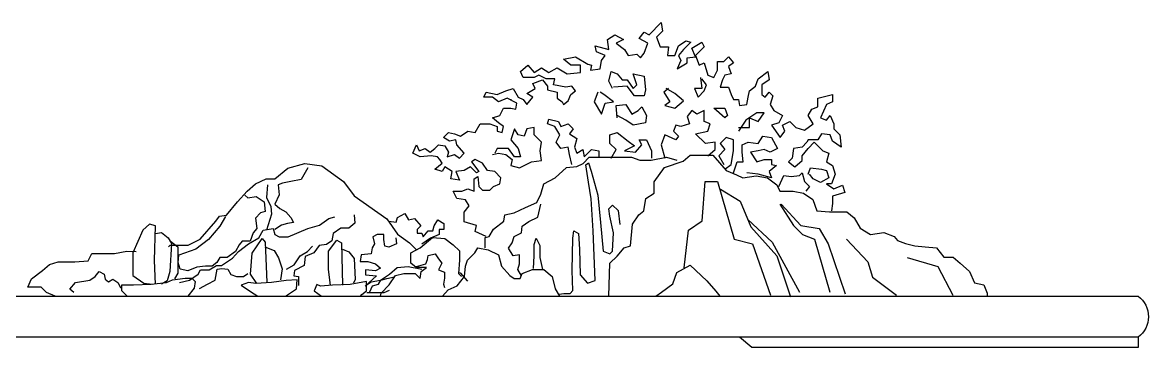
# Model space of a CAD drawing. Extents: x 36 to 981, y 1591 to 2057.
# Drawn here: x 463 to 981, y 1591 to 1740 of the extents above; entities that cross this region are included whole.
import ezdxf

# ---------------------------------------------------------------- set-up
doc = ezdxf.new("R2010")
doc.units = 0
doc.header["$LTSCALE"] = 0.9
doc.header["$MEASUREMENT"] = 0
doc.header["$PDSIZE"] = 15
for name, color, linetype in [('2', 2, 'CONTINUOUS'), ('3', 3, 'CONTINUOUS'), ('4', 4, 'CONTINUOUS')]:
    doc.layers.add(name, color=color, linetype=linetype)

msp = doc.modelspace()

# ---------------------------------------------------------------- linework, layer by layer
at = {"layer": '2'}
msp.add_lwpolyline([(976.5, 1614.2, -0.5), (976.5, 1595.3), (40.95, 1595.3, -0.5), (40.95, 1614.2)], format="xyb", close=True, dxfattribs=at)
msp.add_lwpolyline([(976.5, 1595.3), (976.5, 1590.58), (798.86, 1590.58), (793.18, 1595.3)], dxfattribs=at)
at = {"layer": '3'}
for points in [[(676.72, 1641.65), (671.66, 1643.9), (672.22, 1646.72), (666.59, 1648.4), (666.59, 1652.9), (668.84, 1655.71), (667.15, 1658.53), (663.21, 1659.09), (661.53, 1662.46), (665.47, 1662.46), (668.28, 1663.59), (671.09, 1662.46), (671.09, 1668.09), (672.78, 1669.21), (673.34, 1664.71), (675.03, 1663.02), (678.41, 1663.02), (680.1, 1664.71), (682.91, 1665.84), (683.47, 1668.65), (680.66, 1671.46), (677.28, 1672.02), (675.03, 1675.4), (671.66, 1677.08), (669.97, 1675.96), (673.34, 1671.46), (672.22, 1670.9), (669.41, 1673.71), (666.59, 1672.02), (662.65, 1671.46), (664.34, 1667.52), (660.4, 1668.09), (660.96, 1671.46), (657.59, 1673.71), (656.46, 1671.46), (653.08, 1672.58), (656.46, 1675.4), (655.34, 1677.08), (654.21, 1678.21), (651.4, 1678.77), (646.33, 1678.21), (642.95, 1679.9), (644.64, 1683.83), (645.77, 1681.02), (648.58, 1682.15), (650.83, 1680.46), (653.08, 1682.15), (654.77, 1683.83), (657.59, 1683.27), (659.28, 1680.46), (658.71, 1678.21), (662.09, 1679.33), (664.34, 1677.65), (666.59, 1679.9), (663.21, 1683.83), (662.65, 1686.08), (659.84, 1685.52), (657.02, 1687.21), (659.28, 1689.46), (662.09, 1688.89), (664.9, 1687.77), (668.28, 1690.02), (671.66, 1689.46), (673.91, 1693.39), (678.41, 1693.39), (681.79, 1692.27), (681.79, 1690.02), (684.04, 1689.46), (684.6, 1692.27), (682.35, 1693.96), (679.54, 1696.2), (682.91, 1697.33), (684.6, 1700.7), (687.98, 1700.7), (690.23, 1700.14), (690.79, 1702.95), (686.29, 1705.2), (682.35, 1703.52), (679.54, 1705.77), (675.6, 1705.77), (676.72, 1708.01), (681.79, 1706.89), (685.73, 1708.58), (689.1, 1709.7), (691.35, 1705.77), (693.6, 1704.64), (695.29, 1702.39), (698.11, 1705.77), (695.29, 1707.45), (699.23, 1709.7), (698.11, 1711.95), (702.61, 1713.64), (704.86, 1710.83), (704.86, 1709.14), (709.36, 1708.01), (709.36, 1705.2), (711.61, 1703.52), (712.18, 1702.39), (714.43, 1704.08), (715.55, 1706.89), (717.8, 1708.58), (716.12, 1710.83), (713.3, 1710.26), (707.67, 1711.39), (708.24, 1714.2), (704.3, 1714.2), (700.92, 1715.89), (698.67, 1714.76), (693.6, 1714.76), (692.48, 1717.58), (695.86, 1720.39), (698.67, 1717.01), (702.05, 1719.26), (705.42, 1717.01), (709.36, 1719.26), (713.86, 1716.45), (720.06, 1717.01), (720.06, 1720.39), (715.55, 1720.39), (712.18, 1723.2), (717.8, 1724.32), (723.43, 1720.95), (725.12, 1720.39), (724.56, 1718.14), (729.06, 1718.7), (729.62, 1722.64), (731.31, 1724.89), (727.37, 1726.57), (726.81, 1729.39), (733, 1727.7), (732.44, 1732.2), (735.81, 1734.45), (739.75, 1732.2), (736.38, 1730.51), (740.31, 1727.7), (742, 1724.89), (745.94, 1725.45), (747.63, 1723.76), (749.32, 1726.01), (751.01, 1730.51), (747.07, 1732.76), (749.32, 1735.57), (751.57, 1734.45), (757.2, 1740.07), (757.76, 1736.13), (754.95, 1733.32), (756.64, 1728.82), (760.57, 1728.82), (760.01, 1724.89), (763.39, 1724.89), (765.08, 1729.39), (768.45, 1731.63), (770.7, 1731.07), (767.33, 1727.7), (765.08, 1724.89), (766.2, 1722.64), (764.51, 1718.7), (769.02, 1721.51), (769.02, 1723.76), (772.96, 1724.32), (771.27, 1728.26), (775.77, 1731.07), (776.9, 1728.82), (772.96, 1724.89), (774.64, 1720.39), (776.9, 1721.51), (778.58, 1715.89), (781.4, 1714.76), (783.09, 1718.14), (783.09, 1722.07), (785.9, 1722.07), (788.15, 1724.32), (790.4, 1721.51), (788.15, 1719.82), (789.28, 1716.45), (786.46, 1715.89), (785.34, 1713.64), (784.21, 1710.26), (788.15, 1710.26), (789.28, 1706.89), (790.4, 1704.64), (792.65, 1704.64), (793.22, 1701.83), (796.59, 1702.39), (797.16, 1705.77), (797.72, 1708.58), (800.53, 1710.83), (801.66, 1714.2), (806.16, 1717.58), (806.72, 1713.64), (803.35, 1711.39), (803.35, 1706.89), (805.03, 1705.77), (806.72, 1708.01), (808.41, 1706.33), (807.29, 1702.39), (808.97, 1699.58), (812.91, 1697.33), (811.22, 1693.96), (807.85, 1692.83), (811.79, 1687.21), (814.04, 1690.02), (812.91, 1692.83), (816.29, 1694.52), (819.1, 1691.71), (823.04, 1690.58), (826.98, 1693.39), (824.73, 1697.33), (826.42, 1700.14), (829.23, 1701.27), (829.23, 1705.2), (835.99, 1706.89), (835.99, 1703.52), (833.17, 1702.39), (830.36, 1696.2), (833.17, 1695.08), (834.86, 1697.33), (836.55, 1693.39), (836.55, 1691.14), (839.36, 1688.33), (839.93, 1682.71), (835.99, 1685.52), (834.86, 1688.33), (830.92, 1688.89), (829.23, 1686.08), (824.73, 1686.08), (824.17, 1684.96), (821.92, 1682.71), (817.98, 1682.15), (817.42, 1677.65), (815.73, 1675.96), (818.54, 1673.71), (821.92, 1676.52), (821.92, 1678.77), (824.73, 1682.15), (827.55, 1684.96), (829.8, 1682.71), (831.48, 1681.02), (834.3, 1679.9), (833.17, 1675.96), (835.99, 1674.27), (837.11, 1670.34), (835.42, 1665.84), (833.17, 1665.84), (836.55, 1663.59), (840.49, 1665.27), (841.61, 1661.9), (835.99, 1660.21), (835.99, 1656.84), (835.42, 1653.46)], [(734.69, 1709.7), (733, 1713.08), (734.12, 1717.58), (736.94, 1716.45), (739.19, 1713.64), (741.44, 1713.64), (744.25, 1709.7), (745.94, 1711.39), (744.25, 1716.45), (749.32, 1715.33), (749.88, 1709.14), (749.32, 1706.33), (744.82, 1706.33), (741.44, 1710.83), (735.25, 1710.26)], [(775.21, 1714.76), (775.77, 1709.7), (772.39, 1709.7), (774.08, 1705.77), (776.9, 1708.58), (778.02, 1711.39), (775.77, 1714.2)], [(760.57, 1709.7), (758.32, 1708.01), (761.14, 1703.52), (758.89, 1701.83), (763.39, 1700.7), (767.33, 1704.08), (763.39, 1707.45), (759.45, 1709.7)], [(727.93, 1708.01), (726.25, 1703.52), (729.62, 1697.89), (731.31, 1702.95), (735.25, 1703.52), (730.75, 1706.89), (729.06, 1708.01)], [(736.94, 1696.2), (736.38, 1701.83), (740.88, 1702.39), (743.69, 1697.89), (746.51, 1699.58), (748.19, 1701.27), (750.44, 1697.33), (749.88, 1693.96), (744.25, 1692.83), (740.88, 1695.08), (736.94, 1697.33)], [(778.58, 1678.77), (781.96, 1681.58), (781.96, 1684.96), (777.46, 1684.39), (772.96, 1688.89), (778.58, 1690.02), (779.71, 1693.39), (776.9, 1694.52), (776.9, 1699.58), (773.52, 1697.89), (771.27, 1699.58), (769.02, 1696.77), (770.14, 1693.39), (766.2, 1692.27), (763.95, 1692.83), (762.83, 1690.02), (765.08, 1687.77), (763.95, 1686.08), (758.89, 1688.33), (757.2, 1683.83), (758.89, 1677.65)], [(781.96, 1700.7), (786.46, 1700.7), (787.59, 1697.33), (786.46, 1696.2), (781.4, 1700.7)], [(792.65, 1691.71), (797.72, 1691.71), (797.72, 1696.2), (801.66, 1694.52), (804.47, 1698.45), (801.09, 1698.45), (796.03, 1695.08), (792.65, 1690.02)], [(716.12, 1674.83), (714.99, 1679.33), (714.43, 1682.71), (711.05, 1682.15), (708.8, 1684.96), (710.49, 1688.33), (708.24, 1692.27), (704.86, 1693.39), (705.42, 1695.64), (709.93, 1694.52), (711.05, 1692.27), (714.43, 1693.39), (716.68, 1691.14), (714.99, 1688.89), (718.37, 1686.64), (717.24, 1682.71), (718.37, 1679.9), (721.18, 1681.58), (721.74, 1678.21), (725.12, 1681.58), (728.5, 1681.02), (728.5, 1678.21)], [(679.54, 1679.33), (682.35, 1679.9), (685.73, 1679.33), (688.54, 1677.08), (687.98, 1674.27), (691.92, 1673.15), (697.54, 1675.96), (702.05, 1676.52), (701.48, 1681.02), (702.05, 1684.96), (698.67, 1688.33), (698.67, 1691.71), (695.29, 1691.14), (694.17, 1687.77), (691.35, 1688.33), (689.67, 1691.14), (687.98, 1686.08), (691.35, 1682.15), (692.48, 1678.21), (689.67, 1678.21), (686.85, 1682.15), (681.79, 1682.15), (680.66, 1679.9)], [(734.12, 1677.65), (736.38, 1681.58), (733.56, 1684.39), (733.56, 1688.33), (736.94, 1689.46), (742, 1685.52), (744.82, 1683.27), (740.31, 1681.02), (745.38, 1680.46), (748.19, 1683.83), (747.07, 1686.08), (750.44, 1686.08), (752.7, 1681.02), (752.7, 1677.65)], [(786.46, 1672.58), (789.28, 1674.83), (790.4, 1681.02), (790.4, 1686.08), (787.03, 1687.21), (784.21, 1684.39), (786.46, 1681.58), (783.65, 1678.77), (785.9, 1674.83)], [(790.4, 1670.9), (792.09, 1675.96), (794.9, 1675.96), (794.34, 1680.46), (794.34, 1683.83), (797.16, 1684.96), (801.66, 1684.39), (803.91, 1687.77), (807.85, 1687.21), (810.66, 1682.15), (807.29, 1680.46), (804.47, 1681.58), (801.66, 1681.02), (798.28, 1680.46), (801.09, 1675.96), (804.47, 1677.08), (807.85, 1677.08), (807.85, 1674.83), (810.1, 1674.27), (806.72, 1671.46), (807.85, 1668.65), (801.66, 1670.34), (796.59, 1670.9)], [(594.61, 1673.21), (591.51, 1667.78), (586.85, 1667.01), (582.97, 1666.23), (581.03, 1665.46), (581.41, 1660.8), (579.47, 1656.53), (581.8, 1654.59), (584.52, 1653.04), (586.85, 1650.33), (588.01, 1648), (585.3, 1647.61), (582.58, 1646.84), (579.47, 1644.9)], [(710.21, 1615.06), (712.32, 1615.48), (715.28, 1615.48), (716.55, 1616.75), (716.13, 1626.05), (716.55, 1640.85), (716.98, 1644.23), (719.09, 1642.96), (719.51, 1635.77), (719.94, 1623.94), (723.32, 1620.13), (726.71, 1621.4), (725.86, 1644.23), (725.01, 1659.03), (723.74, 1666.64), (722.48, 1674.67), (723.74, 1675.51), (725.01, 1671.71), (727.98, 1660.72), (729.24, 1648.03), (730.51, 1634.93), (733.48, 1633.66), (734.74, 1634.93), (735.17, 1643.38), (733.48, 1650.99), (733.05, 1654.38), (734.74, 1656.07), (737.28, 1653.53), (738.13, 1647.19)], [(824.73, 1670.34), (825.86, 1673.15), (830.92, 1672.58), (833.17, 1672.02), (834.3, 1668.65), (830.36, 1666.4), (826.98, 1668.09), (825.29, 1670.34)], [(811.22, 1664.71), (813.48, 1669.77), (816.85, 1669.21), (820.79, 1669.77), (821.92, 1670.9), (823.04, 1666.96), (825.29, 1664.71), (823.61, 1662.46)], [(767.64, 1627.17), (769.74, 1644.61), (776.02, 1648.8), (777.42, 1666.95), (783.01, 1666.95), (790.69, 1640.43), (799.07, 1638.33), (807.45, 1614.6)], [(784.4, 1663.46), (793.48, 1657.88), (798.37, 1646.01), (810.25, 1632.75), (816.53, 1613.9)], [(565.75, 1660.72), (567.12, 1659.35), (570.88, 1660.04), (574.64, 1657.65), (574.98, 1653.21), (572.93, 1652.52), (570.54, 1650.13), (571.22, 1645.35), (569.51, 1643.3), (568.14, 1639.54), (564.38, 1639.54), (563.02, 1637.83), (561.31, 1634.76), (557.55, 1632.03), (554.13, 1632.03), (552.76, 1629.63), (550.71, 1627.93), (547.63, 1627.93), (543.53, 1627.59), (539.43, 1625.88), (536.01, 1626.56), (534.99, 1629.63), (535.33, 1633.05), (534.67, 1632.98)], [(631.92, 1648.76), (635.3, 1648.2), (635.86, 1650.45), (639.24, 1652.14), (640.92, 1649.33), (643.74, 1649.89), (646.55, 1646.52), (644.86, 1644.83), (644.86, 1643.14), (647.11, 1643.14), (647.68, 1641.45), (649.93, 1644.27), (652.18, 1644.27), (652.74, 1646.52), (654.43, 1649.33), (657.24, 1647.64), (657.24, 1644.83), (654.99, 1644.83), (654.99, 1642.58), (651.05, 1640.89), (647.11, 1638.08)], [(692.86, 1623.51), (691.17, 1626.47), (692.02, 1629.01), (692.02, 1633.24), (689.05, 1632.81), (686.94, 1636.2), (688.63, 1638.73), (689.48, 1641.69), (692.86, 1643.38), (693.28, 1646.34), (696.25, 1648.46), (700.48, 1650.57), (701.75, 1656.49)], [(811.64, 1656.48), (817.93, 1646.71), (822.12, 1642.52), (827.71, 1640.43), (834.69, 1616)], [(812.34, 1656.48), (821.42, 1646.71), (829.8, 1645.31), (833.99, 1638.33), (841.68, 1615.3)], [(524.6, 1619.74), (524.21, 1630.61), (524.6, 1646.51), (521.88, 1647.29), (518.78, 1644.57), (514.12, 1634.1), (514.12, 1623.62), (519.16, 1620.13), (523.05, 1619.74)], [(535.61, 1620.46), (540.27, 1621.62), (544.15, 1624.34), (545.31, 1626.28), (549.2, 1626.28), (552.69, 1628.22), (555.02, 1628.22), (560.06, 1631.71), (562.78, 1634.81), (567.44, 1638.3), (572.1, 1641.02), (574.04, 1644.51), (578.7, 1645.28), (579.47, 1642.57), (581.41, 1641.41), (585.68, 1641.41), (594.61, 1645.28), (600.05, 1646.84), (604.32, 1649.94), (607.03, 1650.72)], [(796.98, 1649.5), (808.15, 1639.03), (820.72, 1616)], [(524.6, 1643.02), (527.32, 1643.41), (530.42, 1641.08), (531.97, 1638.36), (531.2, 1625.56), (530.03, 1621.3), (527.32, 1619.74)], [(635.08, 1641.03), (635.47, 1638.31), (631.97, 1636.76), (630.03, 1637.15), (629.64, 1640.25), (629.64, 1642.58), (626.54, 1642.58), (624.6, 1641.42), (625.37, 1638.31), (624.21, 1636.38), (623.82, 1633.66), (619.16, 1633.27), (618.77, 1630.17), (622.27, 1630.17), (625.76, 1629), (628.09, 1627.07), (625.76, 1625.9), (621.1, 1626.29), (621.1, 1623.96), (626.15, 1623.57), (621.1, 1618.92)], [(571.17, 1620.08), (568.21, 1624.31), (569.06, 1634.03), (573.71, 1640.79), (574.98, 1639.1), (575.82, 1620.5)], [(574.87, 1636.94), (579.1, 1635.25), (581.21, 1631.87), (582.91, 1626.8), (582.06, 1621.72)], [(605.02, 1619.3), (604.17, 1626.49), (604.17, 1634.94), (607.98, 1640.01), (610.09, 1638.75), (610.52, 1619.3)], [(698.36, 1626.9), (698.78, 1632.81), (698.78, 1637.89), (699.63, 1640.85), (701.32, 1637.47), (701.32, 1631.97), (702.59, 1626.47)], [(842.37, 1640.43), (852.15, 1629.96), (854.25, 1622.98), (865.42, 1614.6)], [(610.52, 1635.79), (613.48, 1634.52), (616.02, 1631.56), (616.44, 1621.84), (615.59, 1620.14)], [(870.31, 1632.05), (884.28, 1627.86), (891.27, 1614.6)]]:
    msp.add_lwpolyline(points, dxfattribs=at)
msp.add_point((687.99, 1704.47), dxfattribs=at)
at = {"layer": '4'}
for points in [[(676.19, 1636.45), (676.19, 1641.19), (678.08, 1641.66), (679.98, 1644.97), (684.72, 1648.76), (685.19, 1651.6), (689.46, 1652.55), (694.67, 1654.92), (699.88, 1657.29), (701.78, 1661.08), (703.2, 1665.81), (708.41, 1668.65), (713.63, 1673.39), (718.36, 1673.86), (721.21, 1675.28), (724.05, 1678.12), (728.32, 1678.12), (733.06, 1678.12), (743.48, 1678.12), (747.27, 1676.7), (752.48, 1676.7), (759.59, 1678.12), (764.33, 1676.7)], [(733.11, 1614.2), (733.53, 1629.35), (736.85, 1632.66), (740.16, 1636.45), (743.01, 1637.4), (743.95, 1647.34), (746.8, 1651.6), (749.17, 1653.5), (750.12, 1659.18), (753.91, 1661.55), (753.91, 1666.76), (758.65, 1673.39), (767.18, 1676.23), (770.49, 1679.07), (780.92, 1679.07), (787.08, 1671.97), (791.82, 1670.07), (794.66, 1668.65), (800.82, 1669.6), (806.03, 1668.65), (810.3, 1665.34), (811.72, 1662.5), (817.88, 1662.5), (822.62, 1661.55), (826.89, 1658.71), (828.78, 1653.5), (834.47, 1653.03), (842.52, 1653.03), (845.84, 1650.18), (848.69, 1645.45), (853.42, 1642.61), (859.58, 1643.55), (864.32, 1641.66), (865.75, 1639.77), (869.54, 1638.35), (873.8, 1637.4), (878.54, 1636.92), (883.75, 1636.45), (887.07, 1632.19), (891.34, 1632.19), (894.65, 1629.35), (898.92, 1625.56), (901.29, 1620.35), (905.55, 1619.4), (906.97, 1615.61), (907.06, 1614.2)], [(530.54, 1636.94), (531.27, 1637.66), (539.57, 1637.66), (545.1, 1640.43), (552.3, 1648.73), (553.96, 1650.94), (557.28, 1651.49), (562.27, 1657.58), (566.69, 1662.56), (570.57, 1665.87), (575.55, 1668.09), (579.43, 1668.09), (585.52, 1673.07), (593.27, 1675.28), (601.02, 1674.17), (610.98, 1666.98), (615.96, 1660.34), (630.91, 1649.83), (635.89, 1642.64), (641.43, 1638.77), (644.67, 1635.53)], [(576.07, 1665.47), (575.69, 1659.65), (577.63, 1655.38), (578.01, 1651.89), (575.69, 1644.52)], [(556.86, 1650.81), (554.13, 1646.37), (549, 1640.22), (543.19, 1635.78), (535.33, 1633.05)], [(615.93, 1651.55), (616.27, 1647.79), (613.53, 1645.4), (609.77, 1645.4), (606.35, 1643.01), (605.67, 1639.6), (603.28, 1637.89), (599.86, 1637.55), (597.47, 1634.13), (593.37, 1632.42), (593.02, 1628.32), (588.58, 1625.93), (588.24, 1623.54), (590.29, 1623.2), (590.29, 1619.1)], [(531.44, 1639.55), (534.93, 1636.84), (534.93, 1628.69), (534.93, 1624.81), (533.38, 1622.1)], [(584.89, 1626.56), (588.31, 1628.61), (591.05, 1632.71), (594.47, 1634.76), (596.86, 1637.15)], [(628.04, 1614.2), (628.33, 1615.61), (632.12, 1619.4), (634.96, 1623.66), (638.75, 1624.61), (643.96, 1624.61), (646.33, 1622.24), (646.81, 1625.56), (649.18, 1627.45), (644.44, 1627.45), (642.07, 1629.35), (642.07, 1634.08), (646.33, 1636.45), (652.02, 1641.19), (657.71, 1640.71), (661.5, 1637.87), (664.34, 1635.03), (664.34, 1630.77), (663.87, 1624.61), (665.29, 1623.19)], [(656.65, 1614.2), (659.13, 1617.03), (663.39, 1618.93), (666.71, 1623.19), (667.18, 1627.93), (668.13, 1630.77), (671.45, 1634.08), (672.87, 1636.45), (677.61, 1635.5), (682.35, 1633.14), (683.77, 1627.93), (687.56, 1623.66), (689.46, 1622.24), (692.3, 1622.24), (693.25, 1624.61), (697.99, 1626.51), (703.2, 1626.51), (706.99, 1623.19), (708.41, 1617.51), (710.4, 1614.2)], [(478.5, 1614.2), (474.43, 1615.9), (472.03, 1618.3), (465.94, 1618.3), (467.6, 1622.17), (472.59, 1626.04), (475.91, 1628.81), (479.78, 1629.92), (487.53, 1629.92), (493.62, 1630.47), (495.28, 1633.79), (505.8, 1633.79), (511.34, 1634.9), (515.64, 1634.66)], [(644.62, 1627.89), (648.89, 1629.05), (649.67, 1630.99), (650.06, 1632.93), (653.16, 1633.71), (654.72, 1631.38), (656.27, 1629.44), (654.72, 1626.34), (657.43, 1625.17), (657.43, 1622.46), (657.04, 1619.74), (657.43, 1618.19)], [(544.82, 1617.73), (548.58, 1619.78), (552, 1621.49), (552.69, 1624.91), (553.03, 1626.61), (555.08, 1626.96), (557.81, 1626.61), (559.18, 1624.22), (561.92, 1623.2), (564.99, 1623.2), (567.04, 1624.56)], [(621.01, 1618.91), (623.73, 1620.85), (628, 1621.62), (632.27, 1624.34), (635.76, 1627.44), (640.81, 1627.83), (647.02, 1626.66)], [(754.71, 1614.2), (757.22, 1616.09), (762.44, 1619.88), (764.33, 1625.09), (770.49, 1628.4), (778.08, 1621.3), (782.34, 1616.56), (784.17, 1614.2)], [(487.09, 1615.8), (485.14, 1617.35), (487.86, 1620.46), (494.46, 1621.62), (496.79, 1623.17), (498.73, 1625.5), (501.06, 1624.34), (501.45, 1622.01), (503, 1620.85), (504.94, 1622.01), (507.27, 1620.46), (508.44, 1618.13), (509.07, 1617.85)], [(509.07, 1619.36), (514.44, 1619.34), (522.61, 1619.7), (529.64, 1620.52), (532.36, 1621.68), (538.18, 1622.46), (541.29, 1622.46), (542.84, 1620.91), (542.45, 1617.8), (539.41, 1614.2)], [(584.35, 1614.2), (589.36, 1617.54), (589.79, 1621.77), (584.71, 1621.35), (577.94, 1620.5), (570.75, 1620.08), (567.36, 1620.5)], [(618.92, 1614.2), (619.54, 1614.95), (621.66, 1616.64), (621.66, 1620.87), (614.04, 1619.6), (606, 1619.18), (600.5, 1618.76), (598.81, 1619.6)], [(623.22, 1616.17), (624.38, 1618.89), (627.1, 1619.66), (628.26, 1621.6), (630.98, 1622.38), (634.47, 1623.15)], [(663.9, 1625.09), (664.68, 1624.94), (668, 1621.07)], [(511.6, 1614.2), (511.4, 1614.31), (509.07, 1616.64), (509.07, 1619.36)], [(567.36, 1620.5), (563.98, 1619.23), (568.21, 1616.27), (571.66, 1614.2)], [(598.81, 1619.6), (597.54, 1616.64), (600.9, 1614.2)], [(621.76, 1615.95), (629.81, 1615.95), (632.18, 1616.9)]]:
    msp.add_lwpolyline(points, dxfattribs=at)

doc.saveas('drawing.dxf')
